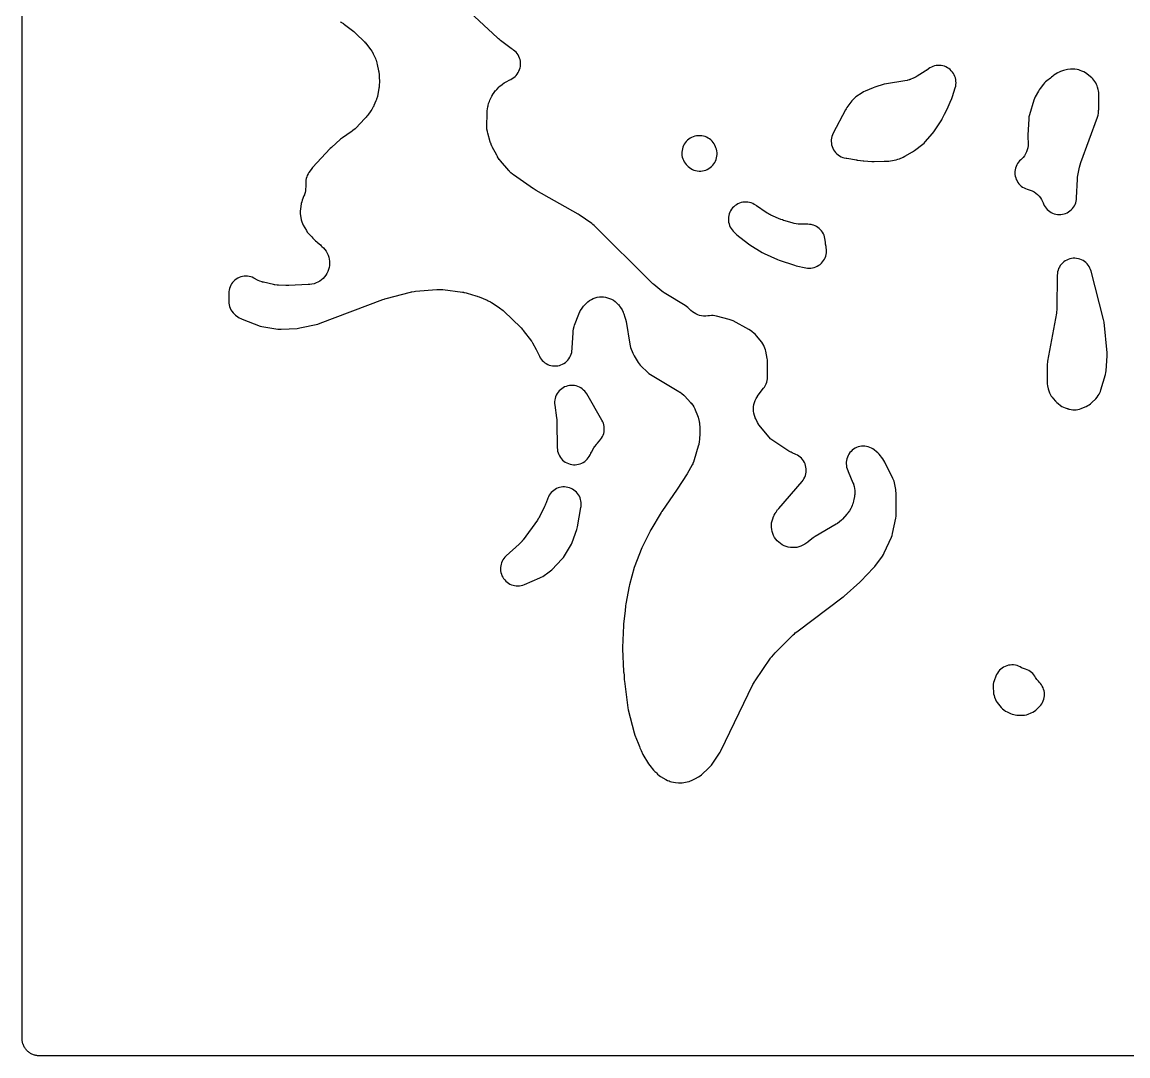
# Model space of a CAD drawing. Header units: millimetres. Extents: x 0 to 300, y 0 to 300.
# Drawn here: x -0.1 to 160.4, y -0.1 to 150 of the extents above; entities that cross this region are included whole.
import ezdxf

# ---------------------------------------------------------------- set-up
doc = ezdxf.new("R2010")
doc.units = ezdxf.units.MM
doc.layers.add('CUT', color=7, linetype='CONTINUOUS')

msp = doc.modelspace()

# ---------------------------------------------------------------- linework, layer by layer
at = {"layer": 'CUT'}
for points in [[(297.0775, -0.15), (3, -0.15), (2.4114, -0.15), (2.2197, -0.1406), (2.1053, -0.135), (1.9757, -0.1157), (1.8629, -0.099), (1.7352, -0.067), (1.6252, -0.0395), (1.5006, 0.0051), (1.3944, 0.0431), (1.274, 0.1), (1.1729, 0.1479), (1.0578, 0.2169), (0.9627, 0.2738), (0.854, 0.3545), (0.7659, 0.4198), (0.6645, 0.5118), (0.5844, 0.5844), (0.4911, 0.6873), (0.4198, 0.7659), (0.3356, 0.8795), (0.2738, 0.9627), (0.1994, 1.087), (0.1479, 1.1729), (0.0838, 1.3083), (0.0431, 1.3944), (-0.01, 1.5428), (-0.0395, 1.6252), (-0.0812, 1.7916), (-0.099, 1.8629), (-0.135, 2.1053), (-0.15, 2.4114), (-0.15, 297.5872)], [(46.0265, 150.0529), (46.1762, 149.9729), (46.2026, 149.958), (46.4903, 149.7782), (46.5153, 149.761), (46.6528, 149.6615), (47.8205, 148.7756), (48.0055, 148.6257), (48.1279, 148.5201), (48.303, 148.3587), (49.5678, 147.1174), (49.6751, 147.0077), (49.6939, 146.9876), (49.8945, 146.7556), (49.9116, 146.7341), (50.0046, 146.6121), (50.489, 145.9492), (50.6012, 145.7869), (50.6204, 145.7574), (50.8184, 145.4163), (50.8344, 145.3849), (50.9197, 145.207), (51.1493, 144.6936), (51.2267, 144.5073), (51.2396, 144.4737), (51.3638, 144.0899), (51.373, 144.0551), (51.4194, 143.8587), (51.6113, 142.9371), (51.6433, 142.7632), (51.6482, 142.732), (51.6874, 142.3807), (51.6894, 142.3492), (51.6965, 142.1725), (51.7133, 141.165), (51.712, 140.986), (51.711, 140.954), (51.6828, 140.5973), (51.6788, 140.5656), (51.652, 140.3886), (51.4891, 139.4636), (51.4448, 139.249), (51.4358, 139.2111), (51.3102, 138.7917), (51.2968, 138.755), (51.2158, 138.5515), (50.9369, 137.9063), (50.848, 137.7155), (50.8313, 137.682), (50.6222, 137.317), (50.6017, 137.2856), (50.4821, 137.1124), (50.0385, 136.5072), (49.8887, 136.3161), (49.7828, 136.1897), (49.6209, 136.0086), (48.283, 134.6069), (48.142, 134.4667), (48.1162, 134.4424), (47.8128, 134.1855), (47.7846, 134.164), (47.6231, 134.048), (46.3572, 133.1883), (46.0967, 132.9849), (44.7555, 131.7874), (44.5919, 131.6272), (42.0192, 128.8673), (41.8024, 128.6001), (41.4982, 128.1671), (41.3676, 127.9605), (41.2578, 127.7421), (41.1698, 127.514), (41.1046, 127.2784), (41.0626, 127.0376), (41.0444, 126.7938), (41.0243, 126.0067), (41.0165, 125.8431), (41.0145, 125.8138), (40.9805, 125.5146), (40.9258, 125.2453), (40.8403, 124.9565), (40.8308, 124.9288), (40.7741, 124.7751), (40.5237, 124.1392), (40.4424, 123.8975), (40.3863, 123.6487), (40.2454, 122.833), (40.2168, 122.6069), (40.209, 122.3791), (40.222, 122.1515), (40.2557, 121.9261), (40.3845, 121.2698), (40.4511, 121.0067), (40.5458, 120.7525), (40.6675, 120.51), (41.1224, 119.7147), (41.2504, 119.5138), (41.3969, 119.3259), (41.5607, 119.1529), (41.9015, 118.8256), (42.0703, 118.6109), (42.2466, 118.4099), (42.4433, 118.2289), (42.6582, 118.0699), (42.7545, 118.0063), (43.1467, 117.6295), (43.2693, 117.5193), (43.3275, 117.4704), (43.3749, 117.4296), (43.6186, 117.1983), (43.8193, 116.9667), (43.9966, 116.7166), (44.1486, 116.4505), (44.274, 116.1708), (44.3716, 115.8802), (44.4405, 115.5815), (44.4799, 115.2775), (44.4895, 114.9712), (44.4693, 114.6653), (44.4194, 114.3629), (44.3403, 114.0668), (44.2328, 113.7797), (44.0978, 113.5045), (43.9367, 113.2438), (43.7509, 113), (43.5423, 112.7754), (43.3128, 112.5722), (43.0646, 112.3923), (42.8001, 112.2374), (42.5218, 112.109), (42.2323, 112.0083), (41.9344, 111.9363), (41.6017, 111.8895), (41.5691, 111.8865), (41.3867, 111.8744), (38.5565, 111.7549), (38.4061, 111.7516), (38.3039, 111.7513), (38.1534, 111.7541), (37.0627, 111.7956), (36.8946, 111.8058), (36.8646, 111.8083), (36.5308, 111.8512), (36.5011, 111.8564), (36.336, 111.889), (34.8906, 112.2087), (34.7193, 112.2508), (34.6889, 112.259), (34.3803, 112.3585), (34.1086, 112.4752), (33.8241, 112.6306), (33.7972, 112.647), (33.6999, 112.7093), (33.4891, 112.8306), (33.2674, 112.9307), (33.0371, 113.0089), (32.8003, 113.0643), (32.5592, 113.0964), (32.3161, 113.1049), (32.0734, 113.0898), (31.8332, 113.0512), (31.598, 112.9894), (31.3699, 112.905), (31.151, 112.7989), (30.9435, 112.672), (30.7493, 112.5255), (30.5703, 112.3609), (30.4081, 112.1796), (30.2643, 111.9835), (30.1402, 111.7743), (30.0371, 111.554), (29.9558, 111.3248), (29.8972, 111.0887), (29.8618, 110.8481), (29.85, 110.6051), (29.85, 109.44), (29.8632, 109.1831), (29.9028, 108.9288), (29.9683, 108.68), (30.059, 108.4393), (30.174, 108.2091), (30.312, 107.992), (30.4716, 107.7902), (30.6511, 107.6059), (30.8486, 107.441), (31.1865, 107.1872), (31.3797, 107.0558), (31.5844, 106.9429), (31.7987, 106.8497), (34.4045, 105.858), (34.665, 105.7748), (34.9331, 105.7206), (36.9906, 105.4207), (37.2368, 105.3971), (37.4841, 105.3981), (39.7676, 105.5195), (39.9698, 105.5386), (40.1698, 105.5739), (42.7831, 106.1464), (43.1328, 106.2503), (52.2323, 109.693), (52.4095, 109.755), (52.5309, 109.7941), (52.711, 109.8471), (56.227, 110.7883), (56.39, 110.8281), (56.4193, 110.8346), (56.7498, 110.892), (56.7796, 110.8958), (56.9464, 110.9134), (60.0601, 111.1711), (60.2574, 111.1822), (60.2927, 111.1832), (60.6877, 111.1742), (60.7229, 111.1715), (60.9196, 111.1514), (63.8064, 110.7789), (63.9615, 110.7556), (63.9892, 110.7509), (64.2957, 110.6849), (64.3229, 110.6778), (64.4739, 110.6353), (65.7181, 110.2564), (65.8931, 110.1983), (66.011, 110.156), (66.183, 110.0894), (67.355, 109.6022), (67.5096, 109.5338), (67.537, 109.5209), (67.8363, 109.3635), (67.8624, 109.3482), (68.0064, 109.2596), (68.9804, 108.6292), (69.15, 108.4985), (69.6724, 108.1342), (69.6902, 108.1201), (69.7148, 108.0985), (69.8493, 107.9744), (72.1997, 105.6968), (72.3009, 105.5949), (72.3187, 105.5763), (72.509, 105.3612), (72.5253, 105.3413), (72.6142, 105.2285), (73.7884, 103.6772), (73.8472, 103.5954), (73.9631, 103.3972), (74.4621, 102.4697), (74.9515, 101.4643), (75.0701, 101.2485), (75.2093, 101.0454), (75.3678, 100.8569), (75.5441, 100.685), (75.7365, 100.5313), (75.943, 100.3972), (76.1617, 100.284), (76.3905, 100.193), (76.6272, 100.1249), (76.8694, 100.0804), (77.1148, 100.06), (77.361, 100.0638), (77.6056, 100.0918), (77.8463, 100.1437), (78.0808, 100.2191), (78.3066, 100.3171), (78.5218, 100.4369), (78.7241, 100.5773), (78.9116, 100.7369), (79.0825, 100.9142), (79.2351, 101.1075), (79.368, 101.3148), (79.4799, 101.5342), (79.5696, 101.7635), (79.6363, 102.0005), (79.6794, 102.243), (79.6984, 102.4885), (79.7042, 102.6972), (79.8305, 104.8706), (79.8462, 105.0586), (79.8499, 105.0922), (79.9047, 105.4346), (79.9936, 105.7699), (80.0039, 105.802), (80.0659, 105.9802), (80.6716, 107.5892), (80.7376, 107.7526), (80.75, 107.7815), (80.8921, 108.0726), (81.046, 108.3248), (81.2399, 108.5841), (81.2599, 108.6085), (81.3751, 108.7418), (81.6061, 108.9968), (81.7308, 109.128), (81.7536, 109.1509), (81.9997, 109.3748), (82.2429, 109.5565), (82.5025, 109.714), (82.776, 109.8456), (83.0609, 109.9503), (83.3546, 110.027), (83.6544, 110.075), (83.9573, 110.094), (84.2607, 110.0836), (84.5617, 110.044), (84.8574, 109.9756), (85.1452, 109.879), (85.4223, 109.7551), (85.6862, 109.605), (85.9344, 109.4302), (86.1646, 109.2323), (86.3948, 108.9921), (86.416, 108.9677), (86.5315, 108.8283), (86.599, 108.7426), (86.7258, 108.572), (86.7475, 108.541), (86.9531, 108.2089), (87.1197, 107.8556), (87.1339, 107.8205), (87.2079, 107.6213), (87.3646, 107.1599), (87.4108, 107.014), (87.4185, 106.9877), (87.493, 106.6911), (87.4985, 106.6642), (87.5266, 106.5139), (88.0728, 103.2166), (88.1251, 102.9753), (88.201, 102.7403), (88.5054, 101.936), (88.5949, 101.7285), (88.7027, 101.5299), (89.2935, 100.5501), (89.4205, 100.3597), (89.5644, 100.1818), (89.724, 100.0178), (90.6552, 99.1442), (90.8593, 98.9723), (91.0805, 98.8231), (95.2059, 96.3507), (95.3586, 96.2541), (95.3855, 96.2362), (95.6527, 96.0388), (95.8996, 95.8166), (95.9226, 95.7939), (96.0478, 95.6636), (96.8989, 94.7346), (97.0072, 94.6111), (97.0261, 94.5886), (97.2097, 94.3491), (97.3575, 94.1167), (97.4966, 93.8488), (97.509, 93.8221), (97.575, 93.6718), (97.9034, 92.8758), (97.9707, 92.7004), (97.9819, 92.6688), (98.0024, 92.6004), (98.0997, 92.2074), (98.1247, 92.1067), (98.1291, 92.0888), (98.1296, 92.0866), (98.1465, 91.9991), (98.1512, 91.9659), (98.173, 91.7793), (98.2464, 90.9723), (98.2569, 90.8253), (98.2582, 90.799), (98.2618, 90.5043), (98.2611, 90.4779), (98.2542, 90.3307), (98.1871, 89.3221), (98.1672, 89.1129), (98.1627, 89.0757), (98.088, 88.6623), (98.0793, 88.6259), (98.0248, 88.4229), (97.4317, 86.4406), (97.373, 86.2611), (97.3618, 86.2293), (97.2177, 85.8803), (97.2033, 85.8498), (97.1183, 85.6812), (96.4224, 84.3832), (94.9456, 82.1429), (92.7156, 78.8993), (92.6986, 78.8742), (92.6955, 78.8696), (92.6273, 78.7619), (91.1272, 76.2548), (91.1078, 76.2218), (91.1045, 76.216), (91.0289, 76.0749), (89.8183, 73.6305), (89.7258, 73.4198), (88.7965, 71.0078), (88.7217, 70.7822), (88.0228, 68.2826), (87.9715, 68.061), (87.5043, 65.5173), (87.4684, 65.2268), (87.422, 64.5079), (87.1712, 62.6021), (87.1521, 62.3826), (87.0155, 59.1822), (87.0163, 58.951), (87.1805, 55.66), (87.1824, 55.6256), (87.1828, 55.6193), (87.1963, 55.4747), (87.2384, 55.1303), (87.2661, 54.4929), (87.2855, 54.2729), (87.8011, 50.3845), (87.8561, 50.099), (88.6977, 46.7789), (88.8117, 46.4354), (89.3022, 45.2528), (89.4613, 44.7895), (89.5348, 44.6005), (89.6235, 44.4182), (89.7327, 44.2148), (89.9765, 43.627), (90.0952, 43.38), (90.2402, 43.1475), (90.5198, 42.7496), (90.6468, 42.5132), (90.7958, 42.2702), (90.9715, 42.0457), (91.1855, 41.8022), (91.3469, 41.5725), (91.5208, 41.3525), (91.7181, 41.1533), (91.8475, 41.0492), (91.932, 40.953), (92.1159, 40.7648), (92.3185, 40.597), (92.5376, 40.4514), (93.319, 39.9895), (93.5413, 39.8727), (93.7743, 39.7788), (93.9535, 39.7268), (94.133, 39.6671), (94.422, 39.5899), (94.7181, 39.5478), (95.1482, 39.5127), (95.418, 39.5053), (95.687, 39.527), (96.1398, 39.5883), (96.4174, 39.642), (96.6871, 39.7267), (97.2219, 39.9285), (97.4307, 40.0184), (97.6305, 40.1269), (98.0736, 40.3942), (98.2751, 40.5295), (98.4626, 40.6837), (99.5482, 41.6692), (99.7482, 41.8727), (99.9237, 42.0977), (101.1119, 43.8148), (101.217, 43.9802), (101.3088, 44.1532), (105.9482, 53.7923), (106.0116, 53.918), (106.0235, 53.9403), (106.1644, 54.1843), (106.1778, 54.2057), (106.2551, 54.3236), (108.4945, 57.605), (108.5721, 57.6937), (108.6548, 57.7883), (108.6853, 57.8232), (109.1917, 58.4027), (111.7792, 60.988), (111.9706, 61.1663), (112.1046, 61.2827), (112.3079, 61.4473), (119.0438, 66.5196), (119.0729, 66.5419), (119.0782, 66.546), (119.1972, 66.6443), (121.4764, 68.6508), (121.6422, 68.8108), (123.4421, 70.7168), (123.6352, 70.9477), (124.7404, 72.4436), (124.885, 72.6625), (125.0058, 72.8953), (126.0529, 75.2009), (126.1516, 75.454), (126.2223, 75.7162), (126.701, 77.9743), (126.7426, 78.2409), (126.7553, 78.5105), (126.7331, 81.6464), (126.7205, 81.8798), (126.6862, 82.111), (126.4933, 83.0918), (126.4414, 83.3057), (126.3709, 83.5141), (126.2823, 83.7155), (125.1108, 86.0904), (124.9715, 86.3367), (124.8053, 86.5656), (124.2602, 87.2332), (124.0916, 87.4196), (123.9052, 87.5882), (123.5759, 87.8572), (123.3764, 88.0043), (123.1633, 88.1309), (122.9387, 88.2358), (122.7048, 88.318), (122.4639, 88.3765), (122.2184, 88.411), (121.9707, 88.4209), (121.7232, 88.4063), (121.4784, 88.3672), (121.2387, 88.3041), (121.0064, 88.2175), (120.7838, 88.1084), (120.5731, 87.9777), (120.3764, 87.8268), (120.1956, 87.6572), (120.0325, 87.4705), (119.8887, 87.2686), (119.7656, 87.0534), (119.6644, 86.8271), (119.5861, 86.5919), (119.5315, 86.3501), (119.5011, 86.104), (119.4952, 85.8562), (119.5139, 85.609), (119.557, 85.3649), (119.6241, 85.1262), (119.7145, 84.8953), (119.7918, 84.7236), (120.481, 83.0864), (120.5476, 82.9168), (120.5588, 82.8862), (120.6582, 82.5663), (120.7201, 82.2671), (120.7527, 81.9633), (120.7557, 81.6577), (120.7264, 81.3241), (120.722, 81.2918), (120.6929, 81.1119), (120.6057, 80.6456), (120.5629, 80.4466), (120.5543, 80.4113), (120.4367, 80.0218), (120.4243, 79.9877), (120.3498, 79.7983), (120.2508, 79.5652), (120.1648, 79.3774), (120.1485, 79.3443), (119.9625, 79.0135), (119.7413, 78.705), (119.7182, 78.6763), (119.5843, 78.519), (118.9486, 77.8121), (118.8151, 77.6712), (118.7906, 77.6467), (118.5259, 77.4075), (118.2378, 77.1969), (118.2088, 77.1779), (118.0437, 77.0759), (114.9798, 75.2904), (114.7088, 75.1078), (114.0132, 74.5697), (113.9539, 74.5224), (113.9457, 74.5156), (113.9166, 74.4913), (113.9164, 74.4911), (113.9056, 74.483), (113.7845, 74.3821), (113.7584, 74.3615), (113.4799, 74.1627), (113.2091, 74.0075), (112.9242, 73.8798), (112.628, 73.7811), (112.3236, 73.7122), (112.0138, 73.6738), (111.7017, 73.6663), (111.3904, 73.6898), (111.083, 73.7441), (110.7825, 73.8285), (110.4918, 73.9424), (110.2139, 74.0845), (109.9514, 74.2534), (109.7069, 74.4476), (109.4829, 74.665), (109.2816, 74.9035), (109.1049, 75.1609), (108.9546, 75.4345), (108.8322, 75.7217), (108.7388, 76.0195), (108.6754, 76.3252), (108.6427, 76.6356), (108.6409, 76.9478), (108.67, 77.2586), (108.7299, 77.565), (108.8198, 77.8639), (108.9503, 78.1802), (108.9645, 78.2103), (109.0482, 78.3766), (109.1825, 78.6279), (109.2863, 78.8099), (109.3057, 78.8418), (109.543, 79.1868), (109.5659, 79.2163), (109.6986, 79.3784), (113.0806, 83.2793), (113.2325, 83.473), (113.3647, 83.6808), (113.4757, 83.9006), (113.5647, 84.1303), (113.6305, 84.3675), (113.6727, 84.6102), (113.6909, 84.8557), (113.6848, 85.1019), (113.6545, 85.3463), (113.6003, 85.5865), (113.5227, 85.8202), (113.4226, 86.0452), (113.3007, 86.2592), (113.1584, 86.4602), (112.9971, 86.6462), (112.8182, 86.8154), (112.6235, 86.9662), (112.415, 87.0972), (112.1945, 87.2069), (111.6504, 87.4452), (111.5016, 87.5143), (111.4753, 87.5272), (111.1876, 87.6845), (111.1625, 87.6997), (111.0241, 87.7876), (108.7097, 89.3295), (108.5422, 89.4478), (108.5132, 89.4695), (106.8498, 91.4564), (106.7288, 91.652), (106.7125, 91.6817), (106.6252, 91.8504), (106.3782, 92.3588), (106.3002, 92.53), (106.2871, 92.5609), (106.1679, 92.8854), (106.0893, 93.1909), (106.0418, 93.5026), (106.0257, 93.8176), (106.0413, 94.1326), (106.0883, 94.4445), (106.1664, 94.7501), (106.2746, 95.0463), (106.412, 95.3302), (106.5931, 95.6247), (106.6121, 95.6524), (106.7223, 95.8048), (107.4989, 96.8234), (107.6175, 96.993), (107.7216, 97.1719), (107.8106, 97.3588), (107.8605, 97.476), (107.9476, 97.7125), (108.0103, 97.9565), (108.0482, 98.2056), (108.0608, 98.4573), (108.0598, 100.7127), (108.0497, 100.9358), (108.0198, 101.1572), (107.8327, 102.1903), (107.7789, 102.4233), (107.7031, 102.65), (107.606, 102.8685), (107.5156, 103.0481), (107.3841, 103.2782), (107.229, 103.4931), (106.463, 104.4438), (106.3035, 104.6233), (106.1275, 104.7867), (105.7867, 105.074), (105.5813, 105.2297), (105.3609, 105.3635), (103.0626, 106.6014), (102.7942, 106.726), (102.5129, 106.8181), (100.6712, 107.3023), (100.4225, 107.3544), (100.1697, 107.3809), (99.9155, 107.3816), (99.6625, 107.3565), (99.3928, 107.3158), (99.0924, 107.2976), (98.7964, 107.3075), (98.5026, 107.3452), (98.2137, 107.4104), (97.9321, 107.5025), (97.6605, 107.6206), (97.4012, 107.7638), (97.1565, 107.9307), (96.9286, 108.12), (96.6995, 108.3499), (96.69, 108.3604), (96.5182, 108.5323), (96.3305, 108.6867), (96.1288, 108.8221), (93.286, 110.5361), (93.0665, 110.6791), (92.921, 110.7813), (92.7119, 110.9394), (91.5548, 111.8797), (91.413, 112.0008), (91.3188, 112.0855), (91.1833, 112.2135), (82.8788, 120.4589), (82.7166, 120.6063), (82.5422, 120.739), (80.7459, 121.9849), (80.5573, 122.1037), (74.4729, 125.5649), (74.3297, 125.6507), (74.2338, 125.7111), (74.0945, 125.8031), (71.2029, 127.808), (71.0738, 127.9016), (71.051, 127.9189), (70.825, 128.1059), (70.6157, 128.3115), (70.5962, 128.3324), (70.4898, 128.4512), (69.2818, 129.8588), (69.1432, 130.0303), (69.1194, 130.0615), (68.8737, 130.4273), (68.8537, 130.4611), (68.7474, 130.6543), (68.1083, 131.9), (68.0302, 132.0617), (68.0169, 132.0909), (67.8843, 132.4246), (67.8739, 132.455), (67.8198, 132.6262), (67.4564, 133.8785), (67.4038, 134.0808), (67.3954, 134.1171), (67.3346, 134.4697), (67.3311, 134.6137), (67.3538, 137.0218), (67.3567, 137.1005), (67.4615, 137.6789), (67.4952, 137.8437), (67.5019, 137.873), (67.5841, 138.1712), (67.6927, 138.4608), (67.7045, 138.4884), (67.774, 138.6416), (68.057, 139.2297), (68.1489, 139.4083), (68.1661, 139.4397), (68.3608, 139.7532), (68.5878, 140.0441), (68.6114, 140.0712), (68.7472, 140.2191), (69.1098, 140.5931), (69.2574, 140.7371), (69.2844, 140.7621), (69.5763, 141.0035), (69.832, 141.1714), (70.1165, 141.3339), (70.6358, 141.5984), (70.8036, 141.6788), (71.0189, 141.7954), (71.2218, 141.9325), (71.4103, 142.0887), (71.5827, 142.2627), (71.7371, 142.4527), (71.8723, 142.6568), (71.9868, 142.8733), (72.0796, 143.0998), (72.1498, 143.3344), (72.1967, 143.5747), (72.2199, 143.8185), (72.2191, 144.0633), (72.1944, 144.3069), (72.146, 144.547), (72.0743, 144.7811), (71.9801, 145.0071), (71.8642, 145.2228), (71.7277, 145.4261), (71.572, 145.6151), (71.3986, 145.7879), (71.2091, 145.943), (71.0808, 146.0285), (71.0817, 146.0299), (71.006, 146.0801), (70.8606, 146.1818), (69.309, 147.3213), (69.1365, 147.4559), (69.022, 147.5507), (68.8577, 147.6952), (64.2089, 152.0276)]]:
    msp.add_lwpolyline(points, dxfattribs=at)
for points in [[(117.7924, 131.2439), (117.9494, 131.0473), (118.1254, 130.8675), (118.3186, 130.7063), (118.527, 130.5653), (118.7485, 130.446), (118.9809, 130.3495), (119.2219, 130.2769), (119.4689, 130.2289), (119.5685, 130.2147), (121.0016, 129.9746), (121.0329, 129.9696), (121.0386, 129.9687), (121.1709, 129.9519), (121.9811, 129.8706), (122.0021, 129.8676), (122.0441, 129.8643), (123.1978, 129.7486), (123.5489, 129.7382), (125.0267, 129.7983), (125.3938, 129.7923), (125.6681, 129.8028), (125.9397, 129.8434), (126.7307, 130.0065), (126.9804, 130.0716), (127.2221, 130.1621), (127.7832, 130.4058), (128.0156, 130.5215), (129.1113, 131.1398), (129.2698, 131.2371), (129.4207, 131.3461), (130.625, 132.2858), (130.7995, 132.4354), (130.9595, 132.6003), (132.0202, 133.7993), (132.2341, 134.0784), (133.2624, 135.636), (133.3587, 135.7943), (133.443, 135.9593), (133.7449, 136.6087), (134.1578, 137.3645), (134.3013, 137.6764), (134.5663, 138.3751), (134.8156, 138.9113), (134.9326, 139.2125), (135.3259, 140.4579), (135.3875, 140.6922), (135.4263, 140.9314), (135.4416, 141.1731), (135.4335, 141.4153), (135.402, 141.6555), (135.3474, 141.8915), (135.2702, 142.1212), (135.1712, 142.3423), (135.0512, 142.5527), (134.9114, 142.7506), (134.7531, 142.934), (134.5778, 143.1012), (134.3872, 143.2507), (134.1829, 143.381), (133.967, 143.4909), (133.7415, 143.5794), (133.5085, 143.6457), (133.2701, 143.6891), (133.0287, 143.7092), (132.7865, 143.7059), (132.5457, 143.6792), (132.3086, 143.6292), (132.0775, 143.5566), (131.8545, 143.4619), (131.6417, 143.346), (131.4411, 143.2102), (131.1302, 142.9768), (131.1087, 142.9621), (130.9756, 142.8752), (129.7746, 142.127), (129.6304, 142.0415), (129.6042, 142.0268), (129.5379, 141.9933), (129.2559, 141.8553), (129.2195, 141.8388), (129.1233, 141.798), (128.8737, 141.6988), (128.8176, 141.6783), (128.7332, 141.6486), (128.6794, 141.6297), (128.6638, 141.6243), (128.624, 141.6103), (128.4507, 141.563), (128.3542, 141.5384), (128.0243, 141.4644), (127.9931, 141.4586), (125.3446, 141.0466), (125.0056, 140.9694), (123.6743, 140.567), (123.4152, 140.4728), (122.2276, 139.9653), (122.0113, 139.8602), (121.806, 139.7349), (120.9144, 139.1297), (120.6904, 138.9584), (120.4872, 138.763), (120.3072, 138.546), (119.5914, 137.5763), (119.4846, 137.4195), (119.3899, 137.2549), (117.6089, 133.8672), (117.5032, 133.6388), (117.421, 133.401), (117.3631, 133.1562), (117.33, 132.9067), (117.3223, 132.6552), (117.3398, 132.4042), (117.3825, 132.1562), (117.4499, 131.9138), (117.5413, 131.6794), (117.6559, 131.4553)], [(144.0396, 127.6033), (144.1015, 127.3696), (144.1856, 127.1429), (144.2912, 126.9254), (144.4173, 126.7191), (144.5628, 126.526), (144.7262, 126.3478), (144.9061, 126.1862), (145.1008, 126.0428), (145.3084, 125.9189), (145.527, 125.8156), (145.7545, 125.7339), (145.8944, 125.6984), (145.894, 125.6968), (145.896, 125.6963), (146.2218, 125.5961), (146.5085, 125.4757), (146.782, 125.3276), (147.0394, 125.1532), (147.2784, 124.9543), (147.4966, 124.7327), (147.6918, 124.4907), (147.8622, 124.2305), (148.006, 123.9548), (148.0788, 123.7737), (148.1396, 123.6023), (148.2423, 123.3831), (148.3658, 123.1748), (148.5087, 122.9794), (148.67, 122.7988), (148.8479, 122.6347), (149.0409, 122.4885), (149.2471, 122.3616), (149.4646, 122.2554), (149.6914, 122.1706), (149.9253, 122.1082), (150.1641, 122.0687), (150.4057, 122.0524), (150.6477, 122.0597), (150.8878, 122.0903), (151.1239, 122.1439), (151.3537, 122.2202), (151.575, 122.3183), (151.7858, 122.4374), (151.9841, 122.5763), (152.168, 122.7337), (152.3358, 122.9082), (152.486, 123.0981), (152.6171, 123.3017), (152.7279, 123.5169), (152.8173, 123.7419), (152.8846, 123.9744), (152.929, 124.2124), (152.9503, 124.4536), (153.0588, 127.2077), (153.0596, 127.2145), (153.0962, 127.4553), (153.3709, 128.9368), (153.4032, 129.0926), (153.4096, 129.1203), (153.4939, 129.4271), (153.5026, 129.4542), (153.5545, 129.6046), (155.9868, 136.2047), (156.07, 136.4775), (156.1216, 136.758), (156.1409, 137.0426), (156.1425, 137.1948), (156.1527, 137.253), (156.1692, 137.5451), (156.1669, 138.7076), (156.1602, 138.8567), (156.1675, 139.5368), (156.1593, 139.7668), (156.1301, 139.9951), (156.08, 140.2197), (155.995, 140.532), (155.9253, 140.7488), (155.8361, 140.9583), (155.7283, 141.1589), (155.6026, 141.3488), (155.4471, 141.5621), (155.3039, 141.7406), (155.1451, 141.9053), (154.9718, 142.0547), (154.4512, 142.4638), (154.2219, 142.6241), (153.9761, 142.7577), (153.7042, 142.8864), (153.481, 142.9791), (153.2499, 143.0498), (153.013, 143.0979), (152.6868, 143.1479), (152.4722, 143.1713), (152.2565, 143.1761), (152.0412, 143.1623), (151.6422, 143.1194), (151.4349, 143.0883), (151.231, 143.0399), (151.0318, 142.9746), (150.6127, 142.8174), (150.3962, 142.7244), (150.1895, 142.6114), (150.1657, 142.5953), (150.1194, 142.575), (149.8802, 142.4366), (149.6526, 142.2875), (149.4799, 142.1636), (149.3184, 142.0255), (149.1692, 141.8741), (149.1381, 141.8399), (148.6142, 141.4485), (148.448, 141.3128), (148.294, 141.1635), (148.1535, 141.0015), (147.631, 140.3443), (147.5028, 140.1678), (147.3905, 139.9809), (146.9312, 139.1345), (146.8226, 138.908), (146.7373, 138.6716), (146.0896, 136.5488), (146.0202, 136.2614), (145.9852, 135.9678), (145.8422, 133.5639), (145.8404, 133.3003), (145.8664, 133.038), (145.8802, 132.9475), (145.904, 132.7604), (145.9074, 132.7269), (145.9251, 132.3809), (145.9094, 132.0652), (145.8621, 131.7527), (145.7837, 131.4465), (145.6749, 131.1497), (145.5369, 130.8653), (145.371, 130.5962), (145.179, 130.3452), (144.9627, 130.1146), (144.8424, 130.0098), (144.668, 129.8424), (144.5106, 129.6589), (144.3716, 129.461), (144.2524, 129.2506), (144.1541, 129.0297), (144.0776, 128.8004), (144.0236, 128.5647), (143.9926, 128.3249), (143.985, 128.0832), (144.0007, 127.8419)], [(95.8667, 132.0593), (95.7739, 131.8345), (95.7034, 131.6018), (95.6558, 131.3633), (95.6316, 131.1213), (95.6311, 130.878), (95.6542, 130.6359), (95.7007, 130.3972), (95.7702, 130.1641), (95.862, 129.9389), (95.9753, 129.7237), (96.1089, 129.5205), (96.2616, 129.3312), (96.3786, 129.1999), (96.5526, 129.0231), (96.7434, 128.8643), (96.9489, 128.7253), (97.1671, 128.6073), (97.396, 128.5115), (97.6333, 128.4389), (97.8766, 128.3902), (98.1235, 128.3658), (98.3716, 128.366), (98.6185, 128.3908), (98.8617, 128.44), (99.0988, 128.513), (99.3276, 128.6092), (99.5456, 128.7276), (99.7509, 128.867), (99.9413, 129.026), (100.115, 129.2032), (100.2703, 129.3967), (100.4057, 129.6046), (100.5198, 129.825), (100.6115, 130.0556), (100.6798, 130.2941), (100.7242, 130.5382), (100.7442, 130.7855), (100.7395, 131.0336), (100.7103, 131.28), (100.6568, 131.5223), (100.5796, 131.7581), (100.5277, 131.8933), (100.4297, 132.1158), (100.3106, 132.3277), (100.1714, 132.527), (100.0136, 132.7119), (99.8385, 132.8806), (99.6479, 133.0315), (99.4435, 133.1631), (99.2273, 133.2743), (99.0013, 133.3639), (98.7677, 133.4312), (98.5287, 133.4755), (98.2864, 133.4963), (98.0433, 133.4935), (97.9782, 133.4896), (97.7365, 133.4632), (97.4984, 133.4135), (97.2663, 133.3408), (97.0424, 133.2459), (96.8287, 133.1297), (96.6273, 132.9933), (96.4402, 132.838), (96.269, 132.6653), (96.1154, 132.4767), (95.9809, 132.2741)], [(103.7741, 123.6045), (103.5588, 123.4838), (103.3565, 123.3424), (103.1691, 123.1818), (102.9985, 123.0035), (102.8463, 122.8092), (102.714, 122.6009), (102.6028, 122.3806), (102.5139, 122.1503), (102.4482, 121.9124), (102.4062, 121.6692), (102.3885, 121.4231), (102.395, 121.1764), (102.4259, 120.9315), (102.4808, 120.6909), (102.5591, 120.4569), (102.6601, 120.2317), (102.7828, 120.0176), (102.926, 119.8166), (103.0884, 119.6307), (103.3737, 119.3349), (103.6288, 119.1044), (105.2865, 117.8024), (105.5166, 117.6417), (107.3063, 116.5358), (107.5881, 116.3857), (109.5306, 115.5049), (109.783, 115.4066), (111.974, 114.6871), (112.2398, 114.6157), (113.6348, 114.3225), (113.8768, 114.2839), (114.1213, 114.2692), (114.3662, 114.2785), (114.6089, 114.3117), (114.8473, 114.3686), (115.0789, 114.4484), (115.3016, 114.5506), (115.5132, 114.6741), (115.7118, 114.8177), (115.8953, 114.98), (116.062, 115.1596), (116.2104, 115.3546), (116.3389, 115.5631), (116.4465, 115.7833), (116.5319, 116.0129), (116.5945, 116.2498), (116.6336, 116.4917), (116.6488, 116.7363), (116.64, 116.9811), (116.6073, 117.2239), (116.5665, 117.3966), (116.5668, 117.3967), (116.5663, 117.3987), (116.4994, 117.7603), (116.495, 117.7929), (116.475, 117.9757), (116.4447, 118.332), (116.4124, 118.5724), (116.357, 118.8086), (116.279, 119.0384), (116.1791, 119.2594), (116.0582, 119.4698), (115.9174, 119.6674), (115.7582, 119.8505), (115.582, 120.0172), (115.3905, 120.1661), (115.1854, 120.2958), (114.9687, 120.4049), (114.7425, 120.4925), (114.6748, 120.5151), (114.4316, 120.5825), (114.1828, 120.6251), (113.9309, 120.6424), (112.7192, 120.6642), (112.56, 120.6704), (112.5315, 120.6721), (112.2402, 120.7022), (111.9524, 120.757), (111.9246, 120.7635), (111.7703, 120.8032), (110.6317, 121.1219), (110.3863, 121.1998), (110.2216, 121.2584), (109.9821, 121.3529), (108.5608, 121.9712), (108.4017, 122.0449), (108.3736, 122.0588), (108.0665, 122.2281), (108.0398, 122.2445), (107.8925, 122.3397), (106.469, 123.3083), (106.3498, 123.3942), (106.1427, 123.5285), (105.9234, 123.6417), (105.694, 123.7327), (105.4567, 123.8007), (105.2139, 123.8449), (104.968, 123.865), (104.7212, 123.8607), (104.4761, 123.8321), (104.235, 123.7795), (104.0002, 123.7034)], [(152.4126, 93.6896), (152.6569, 93.6824), (152.9008, 93.699), (153.1418, 93.7394), (153.3778, 93.8031), (153.6064, 93.8896), (153.6843, 93.9235), (154.3309, 94.1865), (154.5573, 94.292), (154.7719, 94.4195), (154.9728, 94.5678), (155.1579, 94.7355), (155.7196, 95.2977), (155.9121, 95.5142), (156.0783, 95.7514), (156.2119, 95.9679), (156.3206, 96.1629), (156.4114, 96.3669), (156.4837, 96.5781), (157.1432, 98.8285), (157.2058, 99.0957), (157.2388, 99.3681), (157.3818, 101.5517), (157.3868, 101.7588), (157.3746, 101.9657), (156.9254, 106.426), (156.8993, 106.6132), (156.8592, 106.7979), (155.0544, 113.8199), (154.9808, 114.0566), (154.8842, 114.285), (154.7654, 114.5026), (154.6256, 114.7074), (154.4662, 114.8974), (154.2888, 115.0706), (154.0952, 115.2254), (153.8871, 115.3603), (153.6667, 115.4738), (153.4361, 115.565), (153.1976, 115.6329), (152.9536, 115.6769), (152.7064, 115.6964), (152.4585, 115.6914), (152.2123, 115.6618), (151.9703, 115.6081), (151.7348, 115.5305), (151.5081, 115.4301), (151.2925, 115.3077), (151.09, 115.1645), (150.9028, 115.002), (150.7325, 114.8217), (150.581, 114.6254), (150.4496, 114.4151), (150.3398, 114.1928), (150.2525, 113.9608), (150.1886, 113.7212), (150.1487, 113.4765), (150.1333, 113.229), (150.0727, 108.4156), (150.0674, 108.2581), (150.0658, 108.2299), (150.0354, 107.9163), (150.0315, 107.8884), (150.0065, 107.7328), (148.7321, 100.7578), (148.7036, 100.5552), (148.6917, 100.351), (148.6476, 97.7621), (148.6612, 97.4563), (148.712, 97.1544), (148.8078, 96.7417), (148.8939, 96.4516), (149.0145, 96.1739), (149.1679, 95.8723), (149.2717, 95.6879), (149.3907, 95.5129), (149.5241, 95.3487), (149.8763, 94.9506), (150.0515, 94.7715), (150.2438, 94.6109), (150.619, 94.328), (150.8211, 94.1906), (151.0357, 94.0736), (151.2607, 93.9781), (151.4529, 93.9074), (151.5841, 93.8687), (151.6204, 93.8554), (151.6874, 93.8382), (151.7679, 93.8145), (151.8132, 93.8043), (151.8135, 93.8058), (151.8304, 93.8015), (151.8302, 93.8007), (151.8913, 93.7867), (151.9319, 93.7752), (152.1702, 93.7207)], [(79.5607, 97.231), (79.3155, 97.2094), (79.0736, 97.1637), (78.8374, 97.0945), (78.6091, 97.0024), (78.3911, 96.8883), (78.1852, 96.7533), (77.9937, 96.5987), (77.8183, 96.426), (77.6607, 96.2369), (77.5225, 96.0332), (77.405, 95.8169), (77.3093, 95.5901), (77.2364, 95.355), (77.187, 95.1139), (77.1615, 94.8691), (77.1602, 94.623), (77.1831, 94.3779), (77.449, 92.5245), (77.4759, 92.2808), (77.4887, 92.1149), (77.4996, 91.87), (77.5428, 88.1779), (77.5581, 87.9291), (77.5982, 87.6831), (77.6625, 87.4423), (77.7505, 87.2091), (77.8613, 86.9858), (77.9938, 86.7746), (78.1466, 86.5777), (78.3184, 86.397), (78.5072, 86.2343), (78.7113, 86.0912), (78.9287, 85.9691), (79.1571, 85.8693), (79.3943, 85.7927), (79.638, 85.7402), (79.8857, 85.7121), (80.1349, 85.7089), (80.3833, 85.7305), (80.6282, 85.7768), (80.8673, 85.8472), (81.0983, 85.941), (81.3187, 86.0574), (81.5264, 86.1952), (81.7194, 86.3529), (81.8958, 86.5292), (82.0536, 86.722), (82.1916, 86.9297), (82.3081, 87.15), (82.4087, 87.3656), (82.423, 87.393), (82.5067, 87.5442), (82.8719, 88.1691), (82.973, 88.3324), (82.9918, 88.3611), (83.2184, 88.671), (83.24, 88.6977), (83.3649, 88.8436), (83.6387, 89.1472), (83.6847, 89.1956), (83.8461, 89.3831), (83.9881, 89.5855), (84.1095, 89.801), (84.2089, 90.0274), (84.2855, 90.2625), (84.3385, 90.504), (84.3674, 90.7496), (84.3719, 90.9969), (84.3519, 91.2434), (84.3077, 91.4867), (84.2396, 91.7244), (84.1484, 91.9543), (84.035, 92.174), (81.8196, 95.9885), (81.6857, 96.195), (81.532, 96.3873), (81.3603, 96.5636), (81.172, 96.7222), (80.969, 96.8614), (80.7534, 96.9801), (80.5271, 97.0769), (80.2924, 97.151), (80.0515, 97.2017), (79.8068, 97.2285)], [(79.9657, 82.0349), (79.7615, 82.1646), (79.5457, 82.274), (79.3204, 82.362), (79.0876, 82.4278), (78.8495, 82.4708), (78.6084, 82.4905), (78.3665, 82.4869), (78.1261, 82.4599), (77.8894, 82.4098), (77.6587, 82.3371), (77.436, 82.2424), (77.2236, 82.1266), (77.0234, 81.9908), (76.8372, 81.8363), (76.6669, 81.6646), (76.5139, 81.4772), (76.3797, 81.2758), (76.2657, 81.0625), (76.1728, 80.8391), (75.9394, 80.1912), (75.8594, 79.9877), (75.801, 79.8512), (75.7092, 79.6527), (75.0064, 78.2427), (74.9349, 78.1063), (74.9216, 78.0821), (74.762, 77.8187), (74.7468, 77.7957), (74.6591, 77.6691), (72.5846, 74.8041), (72.464, 74.6464), (72.4417, 74.6189), (72.1764, 74.3239), (72.1513, 74.2989), (72.0073, 74.1623), (70.1282, 72.4726), (69.956, 72.302), (69.8011, 72.1155), (69.6651, 71.9149), (69.5491, 71.702), (69.4543, 71.4789), (69.3815, 71.2477), (69.3314, 71.0106), (69.3046, 70.7696), (69.3012, 70.5273), (69.3213, 70.2857), (69.3647, 70.0472), (69.431, 69.8141), (69.5196, 69.5884), (69.6296, 69.3724), (69.76, 69.1681), (69.9096, 68.9774), (70.0769, 68.802), (70.2604, 68.6437), (70.4585, 68.5039), (70.6691, 68.3839), (70.8903, 68.2849), (71.1201, 68.2077), (71.3563, 68.1532), (71.5967, 68.1219), (71.8389, 68.1139), (72.0808, 68.1295), (72.3201, 68.1684), (72.5545, 68.2302), (72.7817, 68.3145), (74.9956, 69.2602), (75.2207, 69.3699), (75.4336, 69.5016), (76.357, 70.1389), (76.5584, 70.2936), (76.7431, 70.4679), (78.2708, 72.0641), (78.4407, 72.2612), (78.5892, 72.4749), (79.4901, 73.9274), (79.6242, 74.1734), (79.7299, 74.4328), (80.3796, 76.324), (80.4347, 76.5067), (80.4757, 76.693), (80.9771, 79.4767), (80.9829, 79.5101), (80.9838, 79.5157), (81.003, 79.6553), (81.0102, 79.7217), (81.0247, 79.9631), (81.0158, 80.2049), (80.9835, 80.4447), (80.9283, 80.6802), (80.8505, 80.9093), (80.7509, 81.1298), (80.6305, 81.3396), (80.4904, 81.5368), (80.3319, 81.7195), (80.1564, 81.8861)], [(142.133, 56.1806), (141.935, 56.0255), (141.7535, 55.8512), (141.5904, 55.6596), (141.4475, 55.4525), (141.3261, 55.2321), (141.2274, 55.0006), (140.9788, 54.3247), (140.9012, 54.0739), (140.8503, 53.8163), (140.8268, 53.5548), (140.8308, 53.2923), (140.8707, 52.7032), (140.9016, 52.4462), (140.9589, 52.1937), (141.042, 51.9485), (141.166, 51.6368), (141.2805, 51.3891), (141.4214, 51.1553), (141.587, 50.9383), (141.9965, 50.4583), (142.1818, 50.2633), (142.387, 50.0894), (142.6097, 49.9386), (142.8473, 49.8125), (143.3592, 49.5753), (143.5815, 49.4849), (143.8115, 49.4163), (144.0469, 49.3701), (144.2857, 49.3466), (144.8592, 49.318), (145.1281, 49.319), (145.3955, 49.349), (145.658, 49.4075), (145.9127, 49.4938), (146.3698, 49.6767), (146.6087, 49.7873), (146.8346, 49.9223), (147.0451, 50.0803), (147.2378, 50.2596), (147.5723, 50.6054), (147.7332, 50.7889), (147.8755, 50.9872), (147.9977, 51.1983), (148.0988, 51.4204), (148.1777, 51.6513), (148.2337, 51.8888), (148.2664, 52.1307), (148.2753, 52.3745), (148.2603, 52.6181), (148.2217, 52.859), (148.1598, 53.095), (148.0752, 53.3239), (147.9687, 53.5434), (147.8413, 53.7515), (147.6942, 53.9462), (147.5288, 54.1257), (147.3935, 54.2588), (147.183, 54.5149), (146.9964, 54.7982), (146.8813, 54.9963), (146.7377, 55.1956), (146.5753, 55.3798), (146.3955, 55.5472), (146.2003, 55.6961), (145.9913, 55.8251), (145.7707, 55.9331), (145.5406, 56.0188), (145.2238, 56.1195), (144.9547, 56.2334), (144.7578, 56.3393), (144.5305, 56.4472), (144.2935, 56.5316), (144.0492, 56.5919), (143.8, 56.6272), (143.5486, 56.6374), (143.2975, 56.6222), (143.0491, 56.5818), (142.8061, 56.5167), (142.5708, 56.4275), (142.3457, 56.3151)]]:
    msp.add_lwpolyline(points, close=True, dxfattribs=at)

doc.saveas('drawing.dxf')
